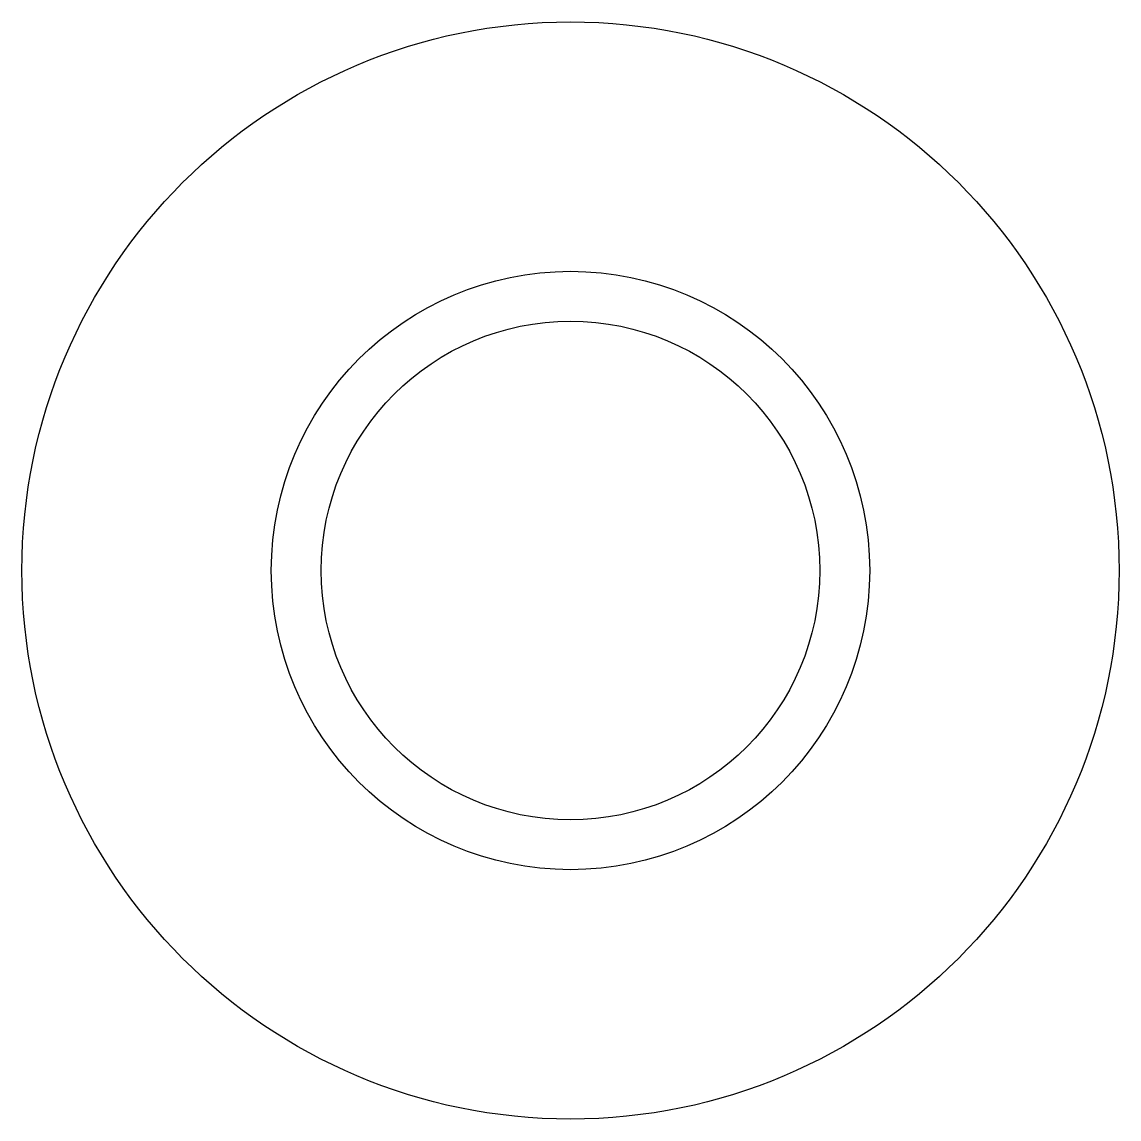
# Paper-space layout '_Left' of a CAD drawing. Header units: millimetres. Extents: x -11 to 11, y -11 to 11.
import ezdxf

# ---------------------------------------------------------------- set-up
doc = ezdxf.new("R2010")
doc.units = ezdxf.units.MM

psp = doc.layouts.new('_Left')

# ---------------------------------------------------------------- linework, layer by layer
at = {"color": 7, "linetype": 'Continuous', "lineweight": 25}
for radius in [11, 6, 5]:
    psp.add_circle((0, 0), radius, dxfattribs=at)

doc.saveas('drawing.dxf')
